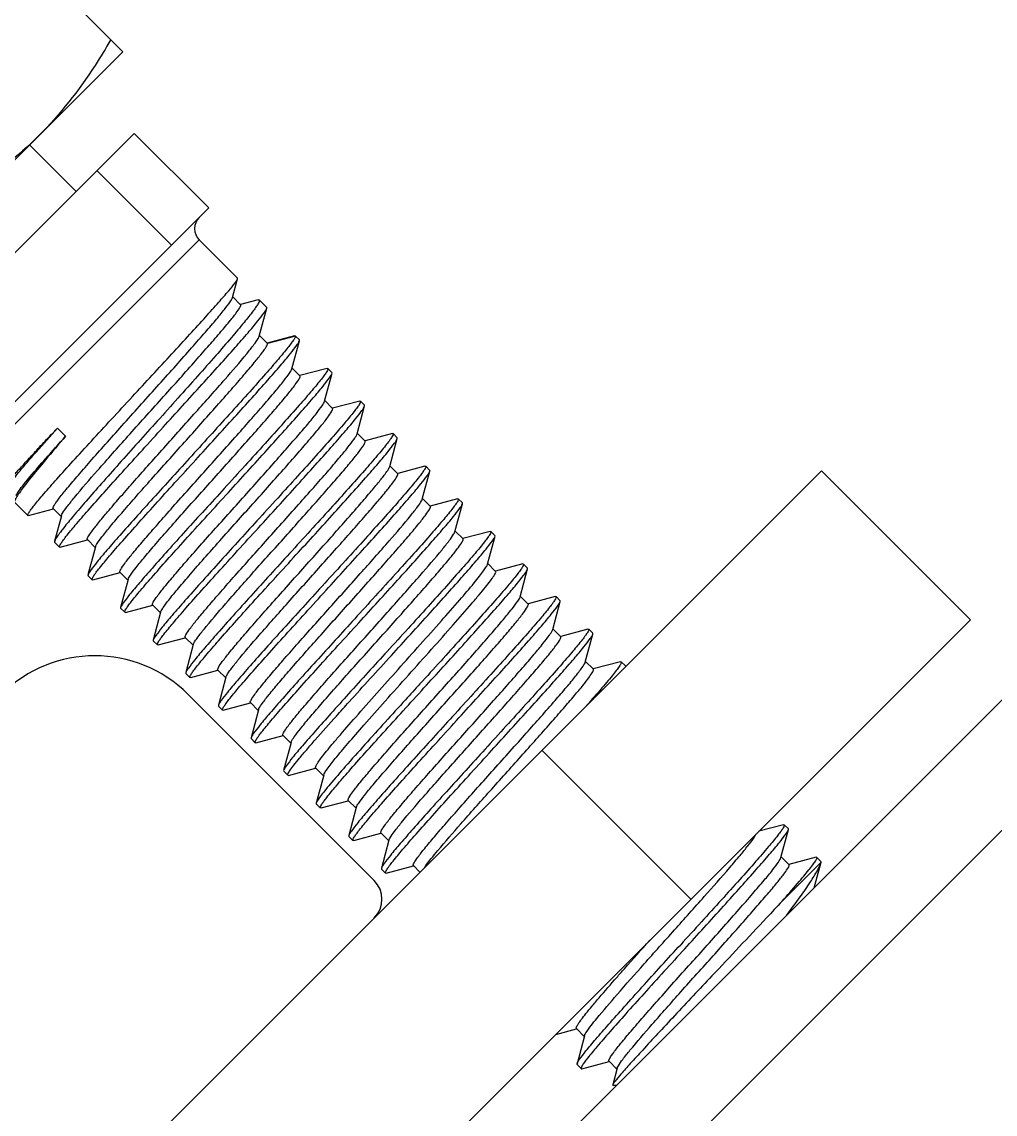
# Model space of a CAD drawing. Extents: x 1247970 to 1725648, y 860327 to 1277876.
# Drawn here: x 1322805.9 to 1322994, y 1201510.7 to 1201721.8 of the extents above; entities that cross this region are included whole.
import ezdxf

# ---------------------------------------------------------------- set-up
doc = ezdxf.new("R2010")
doc.units = 0
doc.header["$LTSCALE"] = 1000
doc.header["$MEASUREMENT"] = 0
doc.layers.get('0').update_dxf_attribs({"color": 254})
doc.layers.add('TK', color=4, linetype='Continuous')

# ---------------------------------------------------------------- blocks, each defined once
blk = doc.blocks.new('A$C7BF01818')
at = {"linetype": 'Continuous'}
for p, q in [((2210.31, 7979.96), (3666.56, 9436.21)), ((2222.91, 7967.36), (3679.16, 9423.61)), ((2134.73, 8253.51), (2161.72, 8226.52)), ((2161.72, 8226.52), (2096.93, 8161.73)), ((2112.72, 8159.52), (2163.93, 8210.72)), ((2163.93, 8210.72), (2178.32, 8196.33)), ((2143.72, 8208.52), (2152.72, 8199.52)), ((2156.73, 8203.53), (2171.12, 8189.13)), ((2127.12, 8145.13), (2178.32, 8196.33)), ((2133.29, 8146.97), (2176.48, 8190.16)), ((2183.9, 8182.75), (2176.48, 8190.16)), ((2182.93, 8179.03), (2183.9, 8182.65)), ((2183.9, 8182.65), (2183.9, 8182.75)), ((2184.49, 8177.62), (2182.96, 8179.15)), ((2187.86, 8178.57), (2184.48, 8177.67)), ((2187.86, 8178.57), (2188.09, 8178.56)), ((2189.53, 8177.11), (2188.09, 8178.56)), ((2188.09, 8171.54), (2189.55, 8176.96)), ((2189.55, 8177.07), (2189.53, 8177.11)), ((2189.55, 8176.96), (2189.55, 8177.07)), ((2189.68, 8170.11), (2188.1, 8171.69)), ((2189.65, 8170.15), (2188.13, 8171.68)), ((2194.9, 8171.61), (2189.64, 8170.21)), ((2189.68, 8170.11), (2189.65, 8170.15)), ((2195.07, 8171.56), (2189.68, 8170.11)), ((2194.39, 8165.25), (2195.84, 8170.66)), ((2194.9, 8171.61), (2195.05, 8171.59)), ((2195.05, 8171.59), (2195.07, 8171.56)), ((2195.83, 8170.81), (2195.08, 8171.56)), ((2195.84, 8170.66), (2195.83, 8170.81)), ((2195.95, 8163.85), (2194.43, 8165.38)), ((2201.2, 8165.31), (2195.94, 8163.91)), ((2200.69, 8158.95), (2202.14, 8164.36)), ((2201.2, 8165.31), (2201.35, 8165.3)), ((2202.13, 8164.51), (2201.35, 8165.3)), ((2202.14, 8164.36), (2202.13, 8164.51)), ((2202.25, 8157.55), (2200.73, 8159.08)), ((2207.5, 8159.01), (2202.24, 8157.61)), ((2206.99, 8152.65), (2208.44, 8158.06)), ((2207.5, 8159.01), (2207.65, 8159)), ((2208.43, 8158.21), (2207.65, 8159)), ((2208.44, 8158.06), (2208.43, 8158.21)), ((2149.08, 8153.77), (2150.65, 8152.2)), ((2206.96, 8152.55), (2206.99, 8152.65)), ((2208.55, 8151.25), (2207.02, 8152.78)), ((2213.8, 8152.71), (2208.54, 8151.31)), ((2213.29, 8146.35), (2214.74, 8151.76)), ((2213.8, 8152.71), (2213.95, 8152.7)), ((2214.73, 8151.91), (2213.95, 8152.7)), ((2214.74, 8151.76), (2214.73, 8151.91)), ((2081.31, 7930.14), (2296.7, 8145.53)), ((2214.85, 8144.95), (2213.32, 8146.48)), ((2220.09, 8146.41), (2214.84, 8145.01)), ((2219.59, 8140.05), (2221.04, 8145.46)), ((2220.09, 8146.41), (2220.24, 8146.4)), ((2221.03, 8145.61), (2220.24, 8146.4)), ((2221.04, 8145.46), (2221.03, 8145.61)), ((2325.49, 8116.74), (2296.7, 8145.53)), ((2143.35, 8136.9), (2140.85, 8139.41)), ((2143.48, 8136.89), (2148.3, 8138.19)), ((2148.28, 8138.25), (2149.81, 8136.72)), ((2221.15, 8138.65), (2219.62, 8140.18)), ((2226.39, 8140.11), (2221.13, 8138.71)), ((2225.89, 8133.75), (2227.34, 8139.16)), ((2226.39, 8140.11), (2226.54, 8140.1)), ((2227.33, 8139.31), (2226.54, 8140.1)), ((2227.34, 8139.16), (2227.33, 8139.31)), ((2143.48, 8136.89), (2143.35, 8136.9)), ((2149.84, 8136.85), (2148.53, 8131.9)), ((2227.45, 8132.36), (2225.92, 8133.88)), ((2148.53, 8131.9), (2148.54, 8131.71)), ((2149.64, 8130.75), (2154.89, 8132.16)), ((2154.88, 8132.22), (2156.4, 8130.69)), ((2232.69, 8133.81), (2227.43, 8132.41)), ((2232.19, 8127.45), (2233.64, 8132.86)), ((2232.69, 8133.81), (2232.84, 8133.8)), ((2233.63, 8133.02), (2232.84, 8133.8)), ((2233.64, 8132.86), (2233.63, 8133.02)), ((2149.49, 8130.77), (2148.54, 8131.71)), ((2149.64, 8130.75), (2149.49, 8130.77)), ((2156.44, 8130.82), (2154.99, 8125.4)), ((2233.75, 8126.06), (2232.22, 8127.58)), ((2155.94, 8124.46), (2161.19, 8125.86)), ((2161.17, 8125.92), (2162.7, 8124.39)), ((2238.99, 8127.51), (2233.73, 8126.11)), ((2238.48, 8121.15), (2239.94, 8126.57)), ((2238.99, 8127.51), (2239.14, 8127.5)), ((2239.93, 8126.72), (2239.14, 8127.5)), ((2239.94, 8126.57), (2239.93, 8126.72)), ((2154.99, 8125.4), (2155, 8125.25)), ((2155.79, 8124.47), (2155, 8125.25)), ((2155.94, 8124.46), (2155.79, 8124.47)), ((2162.74, 8124.52), (2161.29, 8119.1)), ((2240.05, 8119.76), (2238.52, 8121.28)), ((2245.29, 8121.21), (2240.03, 8119.81)), ((2245.29, 8121.21), (2245.44, 8121.2)), ((2161.29, 8119.1), (2161.3, 8118.95)), ((2162.24, 8118.16), (2167.49, 8119.57)), ((2167.47, 8119.62), (2169, 8118.1)), ((2244.78, 8114.85), (2246.24, 8120.27)), ((2246.23, 8120.42), (2245.44, 8121.2)), ((2246.24, 8120.27), (2246.23, 8120.42)), ((2162.09, 8118.17), (2161.3, 8118.95)), ((2162.24, 8118.16), (2162.09, 8118.17)), ((2169.03, 8118.23), (2167.59, 8112.8)), ((2145.5, 7936.74), (2325.49, 8116.74)), ((2246.35, 8113.46), (2244.82, 8114.99)), ((2251.59, 8114.91), (2246.33, 8113.52)), ((2251.59, 8114.91), (2251.74, 8114.9)), ((2252.52, 8114.12), (2251.74, 8114.9)), ((2167.59, 8112.8), (2167.6, 8112.65)), ((2168.54, 8111.86), (2173.79, 8113.27)), ((2173.77, 8113.32), (2175.3, 8111.8)), ((2244.74, 8114.73), (2244.78, 8114.85)), ((2251.08, 8108.56), (2252.54, 8113.97)), ((2252.54, 8113.97), (2252.52, 8114.12)), ((2168.39, 8111.87), (2167.6, 8112.65)), ((2168.54, 8111.86), (2168.39, 8111.87)), ((2175.33, 8111.93), (2173.89, 8106.51)), ((2252.64, 8107.16), (2251.12, 8108.69)), ((2257.89, 8108.62), (2252.63, 8107.22)), ((2257.89, 8108.62), (2258.04, 8108.6)), ((2258.82, 8107.82), (2258.04, 8108.6)), ((2173.89, 8106.51), (2173.9, 8106.36)), ((2174.84, 8105.56), (2180.09, 8106.97)), ((2180.07, 8107.02), (2181.6, 8105.5)), ((2258.84, 8107.8), (2258.82, 8107.82)), ((2174.69, 8105.57), (2173.9, 8106.36)), ((2174.84, 8105.56), (2174.69, 8105.57)), ((2181.63, 8105.63), (2180.19, 8100.21)), ((2174.31, 8102.33), (2210.3, 8066.33)), ((2180.19, 8100.21), (2180.2, 8100.06)), ((2181.14, 8099.26), (2186.39, 8100.67)), ((2186.37, 8100.73), (2187.9, 8099.2)), ((2180.99, 8099.27), (2180.2, 8100.06)), ((2181.14, 8099.26), (2180.99, 8099.27)), ((2187.93, 8099.33), (2186.49, 8093.91)), ((2186.49, 8093.91), (2186.5, 8093.76)), ((2187.44, 8092.96), (2192.68, 8094.37)), ((2192.67, 8094.43), (2194.2, 8092.9)), ((2187.29, 8092.97), (2186.5, 8093.76)), ((2187.44, 8092.96), (2187.29, 8092.97)), ((2194.23, 8093.03), (2192.79, 8087.61)), ((2194.23, 8093.03), (2194.27, 8093.14)), ((2271.5, 8062.74), (2242.71, 8091.54)), ((2192.79, 8087.61), (2192.8, 8087.46)), ((2193.58, 8086.67), (2192.8, 8087.46)), ((2193.74, 8086.66), (2198.98, 8088.07)), ((2198.97, 8088.13), (2200.5, 8086.6)), ((2193.74, 8086.66), (2193.58, 8086.67)), ((2200.53, 8086.73), (2199.09, 8081.31)), ((2199.09, 8081.31), (2199.1, 8081.16)), ((2199.88, 8080.37), (2199.1, 8081.16)), ((2200.03, 8080.36), (2205.28, 8081.77)), ((2205.27, 8081.83), (2206.79, 8080.3)), ((2200.03, 8080.36), (2199.88, 8080.37)), ((2206.83, 8080.43), (2205.39, 8075.01)), ((2289.38, 8077.12), (2284.61, 8075.85)), ((2289.38, 8077.12), (2289.53, 8077.11)), ((2290.32, 8076.32), (2289.53, 8077.11)), ((2205.39, 8075.01), (2205.4, 8074.86)), ((2206.18, 8074.07), (2205.4, 8074.86)), ((2206.33, 8074.06), (2211.58, 8075.47)), ((2211.57, 8075.53), (2213.09, 8074)), ((2288.88, 8070.76), (2290.33, 8076.17)), ((2290.33, 8076.17), (2290.32, 8076.32)), ((2206.33, 8074.06), (2206.18, 8074.07)), ((2213.13, 8074.13), (2211.68, 8068.71)), ((2290.44, 8069.37), (2288.91, 8070.89)), ((2295.68, 8070.82), (2290.42, 8069.42)), ((2295.83, 8070.81), (2295.68, 8070.82)), ((2296.62, 8070.03), (2295.83, 8070.81)), ((2211.68, 8068.71), (2211.7, 8068.56)), ((2212.48, 8067.78), (2211.7, 8068.56)), ((2212.63, 8067.77), (2217.88, 8069.17)), ((2217.86, 8069.23), (2219.13, 8067.96)), ((2289.11, 8062.35), (2296.63, 8069.87)), ((2295.31, 8064.95), (2296.63, 8069.87)), ((2296.62, 8070.03), (2296.63, 8069.87)), ((2212.63, 8067.77), (2212.48, 8067.78)), ((2245.36, 8036.6), (2249.38, 8037.68)), ((2249.36, 8037.74), (2250.89, 8036.21)), ((2250.92, 8036.34), (2249.48, 8030.92)), ((2249.49, 8030.77), (2249.48, 8030.92)), ((2250.27, 8029.98), (2249.49, 8030.77)), ((2250.43, 8029.97), (2255.67, 8031.38)), ((2255.66, 8031.44), (2257.19, 8029.91)), ((2257.22, 8030.04), (2256.37, 8026.82)), ((2256.37, 8026.82), (2256.4, 8026.75)), ((2257.11, 8026.75), (2256.4, 8026.75))]:
    blk.add_line(p, q, dxfattribs=at)
for centre, radius, start, end in [((2178.64, 8192.32), 3.05, 135, 225), ((2156.31, 8084.33), 25.45, 45, 135), ((2206.7, 8062.73), 5.09, 315, 45)]:
    blk.add_arc(centre, radius, start, end, dxfattribs=at)
for points, knots in [([(2159.38, 8228.85), (2158.42, 8227.17), (2154.41, 8220.57), (2149.61, 8214.41), (2145.52, 8210.32)], [0, 0, 0, 0, 0.251266, 1, 1, 1, 1]), ([(2145.52, 8210.32), (2141.43, 8206.23), (2135.28, 8201.43), (2128.67, 8197.43), (2126.99, 8196.46)], [0, 0, 0, 0, 0.748734, 1, 1, 1, 1]), ([(2163.58, 8159.87), (2166.13, 8162.62), (2169.83, 8166.63), (2174.55, 8171.76), (2177.57, 8175.09), (2180.08, 8177.89), (2181.98, 8180.08), (2183.16, 8181.49), (2183.71, 8182.28), (2183.87, 8182.55), (2183.9, 8182.65)], [0, 0, 0, 0, 0.368142, 0.535897, 0.684709, 0.809342, 0.905414, 0.969598, 0.989056, 1, 1, 1, 1]), ([(2148.28, 8138.25), (2148.24, 8138.29), (2148.28, 8138.52), (2148.47, 8138.85), (2148.81, 8139.39), (2149.57, 8140.43), (2150.92, 8142.11), (2152.97, 8144.52), (2155.5, 8147.43), (2158.41, 8150.73), (2161.6, 8154.29), (2166.04, 8159.23), (2170.42, 8164.1), (2174.57, 8168.76), (2177.25, 8171.8), (2179.47, 8174.4), (2181.19, 8176.46), (2182.28, 8177.93), (2182.84, 8178.72), (2182.93, 8179.03)], [0, 0, 0, 0, 0.003461, 0.010825, 0.022535, 0.038573, 0.083113, 0.142879, 0.21566, 0.298761, 0.389116, 0.483412, 0.670116, 0.755815, 0.832283, 0.896851, 0.947308, 0.981997, 1, 1, 1, 1]), ([(2188.09, 8178.56), (2188.14, 8178.5), (2188.09, 8178.23), (2187.87, 8177.83), (2187.47, 8177.18), (2186.57, 8175.95), (2184.96, 8173.94), (2182.54, 8171.07), (2179.53, 8167.61), (2176.07, 8163.7), (2172.29, 8159.48), (2169.69, 8156.57), (2168.36, 8155.09)], [0, 0, 0, 0, 0.007287, 0.022596, 0.046895, 0.080168, 0.172563, 0.296519, 0.44737, 0.619385, 0.805971, 1, 1, 1, 1]), ([(2150.07, 8137.31), (2150.32, 8137.74), (2151.09, 8138.77), (2153.31, 8141.54), (2157.26, 8146.08), (2162.89, 8152.41), (2168.11, 8158.21), (2172.35, 8162.93), (2175.33, 8166.27), (2178.01, 8169.31), (2180.31, 8171.96), (2182.16, 8174.16), (2183.47, 8175.79), (2184.22, 8176.86), (2184.49, 8177.37), (2184.53, 8177.58), (2184.49, 8177.62)], [0, 0, 0, 0, 0.028348, 0.07231, 0.200737, 0.367922, 0.551326, 0.641466, 0.726551, 0.80379, 0.870677, 0.92508, 0.96531, 0.990227, 0.996843, 1, 1, 1, 1]), ([(2169.51, 8153.94), (2172.01, 8156.68), (2175.65, 8160.67), (2180.28, 8165.81), (2183.26, 8169.14), (2185.73, 8171.98), (2187.64, 8174.22), (2188.83, 8175.8), (2189.46, 8176.63), (2189.55, 8176.96)], [0, 0, 0, 0, 0.36438, 0.530796, 0.678891, 0.803581, 0.9006, 0.966696, 1, 1, 1, 1]), ([(2154.88, 8132.22), (2154.84, 8132.26), (2154.86, 8132.47), (2155.13, 8132.97), (2155.86, 8134.02), (2157.14, 8135.63), (2158.92, 8137.77), (2161.15, 8140.36), (2163.75, 8143.31), (2166.61, 8146.54), (2170.68, 8151.09), (2175.67, 8156.65), (2181.05, 8162.71), (2184.8, 8167.04), (2186.91, 8169.69), (2187.63, 8170.67), (2187.88, 8171.09)], [0, 0, 0, 0, 0.003296, 0.010079, 0.03549, 0.076381, 0.131511, 0.19909, 0.276886, 0.362322, 0.452558, 0.635372, 0.801219, 0.928261, 0.971785, 1, 1, 1, 1]), ([(2156.44, 8130.82), (2156.52, 8131.13), (2157.06, 8131.9), (2158.11, 8133.33), (2159.77, 8135.32), (2161.9, 8137.83), (2164.45, 8140.75), (2168.4, 8145.2), (2172.57, 8149.85), (2176.78, 8154.56), (2179.81, 8157.96), (2182.58, 8161.11), (2185, 8163.89), (2186.97, 8166.23), (2188.29, 8167.86), (2189.05, 8168.89), (2189.42, 8169.44), (2189.62, 8169.81), (2189.7, 8170.04), (2189.68, 8170.11)], [0, 0, 0, 0, 0.018431, 0.053472, 0.104134, 0.168694, 0.244894, 0.330055, 0.515024, 0.608298, 0.697696, 0.780063, 0.852494, 0.912444, 0.95783, 0.974565, 0.987157, 0.995562, 1, 1, 1, 1]), ([(2195.07, 8171.56), (2195.09, 8171.47), (2194.96, 8171.21), (2194.7, 8170.77), (2194.23, 8170.11), (2193.26, 8168.87), (2191.6, 8166.88), (2189.13, 8164.04), (2186.11, 8160.64), (2182.66, 8156.82), (2178.92, 8152.7), (2176.34, 8149.87), (2175.03, 8148.42)], [0, 0, 0, 0, 0.00868, 0.025879, 0.051887, 0.086569, 0.180747, 0.305089, 0.45505, 0.625126, 0.809034, 1, 1, 1, 1]), ([(2175.81, 8147.64), (2178.31, 8150.38), (2181.95, 8154.37), (2186.58, 8159.51), (2189.56, 8162.84), (2192.03, 8165.68), (2193.94, 8167.92), (2195.12, 8169.5), (2195.76, 8170.33), (2195.84, 8170.66)], [0, 0, 0, 0, 0.364381, 0.5308, 0.678899, 0.803591, 0.900607, 0.966701, 1, 1, 1, 1]), ([(2187.88, 8171.09), (2187.9, 8171.13), (2187.99, 8171.28), (2188.06, 8171.43), (2188.09, 8171.54)], [0, 0, 0, 0, 0.313787, 1, 1, 1, 1]), ([(2161.17, 8125.92), (2161.13, 8125.96), (2161.17, 8126.18), (2161.46, 8126.73), (2162.26, 8127.86), (2163.64, 8129.58), (2165.57, 8131.88), (2167.96, 8134.64), (2170.73, 8137.79), (2173.77, 8141.2), (2178.02, 8145.95), (2182.24, 8150.65), (2186.24, 8155.16), (2188.83, 8158.13), (2191, 8160.67), (2192.69, 8162.7), (2193.75, 8164.15), (2194.31, 8164.94), (2194.39, 8165.25)], [0, 0, 0, 0, 0.003453, 0.010691, 0.037881, 0.081592, 0.14037, 0.212138, 0.294327, 0.383985, 0.477885, 0.664852, 0.751185, 0.82854, 0.894141, 0.945651, 0.981282, 1, 1, 1, 1]), ([(2162.74, 8124.52), (2162.82, 8124.84), (2163.37, 8125.62), (2164.44, 8127.07), (2166.12, 8129.1), (2168.29, 8131.64), (2170.89, 8134.6), (2174.89, 8139.12), (2179.1, 8143.82), (2183.35, 8148.57), (2186.39, 8151.98), (2189.16, 8155.12), (2191.56, 8157.89), (2193.49, 8160.19), (2194.87, 8161.92), (2195.67, 8163.05), (2195.96, 8163.59), (2196, 8163.81), (2195.95, 8163.85)], [0, 0, 0, 0, 0.01868, 0.054278, 0.105764, 0.171349, 0.248695, 0.335028, 0.522011, 0.615926, 0.705601, 0.787809, 0.859594, 0.918387, 0.96211, 0.989307, 0.996546, 1, 1, 1, 1]), ([(2201.35, 8165.3), (2201.39, 8165.25), (2201.31, 8164.98), (2201.09, 8164.62), (2200.66, 8163.98), (2199.73, 8162.78), (2198.1, 8160.81), (2195.63, 8157.97), (2192.59, 8154.55), (2189.1, 8150.67), (2185.29, 8146.48), (2182.66, 8143.59), (2181.33, 8142.12)], [0, 0, 0, 0, 0.006599, 0.021626, 0.045784, 0.078991, 0.171388, 0.295465, 0.44652, 0.61879, 0.805664, 1, 1, 1, 1]), ([(2182.11, 8141.34), (2184.61, 8144.08), (2188.25, 8148.07), (2192.88, 8153.21), (2195.86, 8156.55), (2198.32, 8159.38), (2200.24, 8161.62), (2201.42, 8163.2), (2202.06, 8164.03), (2202.14, 8164.36)], [0, 0, 0, 0, 0.364381, 0.530796, 0.678894, 0.80359, 0.900609, 0.966703, 1, 1, 1, 1]), ([(2143.35, 8136.9), (2143.31, 8136.95), (2143.41, 8137.21), (2143.63, 8137.56), (2144.08, 8138.18), (2144.7, 8138.97), (2145.52, 8139.96), (2146.96, 8141.64), (2149.16, 8144.13), (2152.23, 8147.53), (2155.75, 8151.38), (2159.58, 8155.55), (2162.23, 8158.41), (2163.58, 8159.87)], [0, 0, 0, 0, 0.006287, 0.021187, 0.045277, 0.078448, 0.120429, 0.17084, 0.294962, 0.446101, 0.618491, 0.80551, 1, 1, 1, 1]), ([(2167.47, 8119.62), (2167.43, 8119.66), (2167.47, 8119.89), (2167.76, 8120.43), (2168.56, 8121.56), (2169.94, 8123.28), (2171.87, 8125.58), (2174.26, 8128.35), (2177.03, 8131.49), (2180.07, 8134.9), (2184.32, 8139.65), (2188.54, 8144.35), (2192.53, 8148.86), (2195.13, 8151.83), (2197.3, 8154.37), (2198.98, 8156.4), (2200.05, 8157.85), (2200.61, 8158.64), (2200.69, 8158.95)], [0, 0, 0, 0, 0.003453, 0.010691, 0.03788, 0.081592, 0.14037, 0.212137, 0.294327, 0.383985, 0.477885, 0.664851, 0.751185, 0.82854, 0.894141, 0.945652, 0.981282, 1, 1, 1, 1]), ([(2169.03, 8118.23), (2169.12, 8118.54), (2169.67, 8119.32), (2170.74, 8120.77), (2172.42, 8122.8), (2174.59, 8125.34), (2177.19, 8128.31), (2181.19, 8132.82), (2185.4, 8137.52), (2189.65, 8142.27), (2192.69, 8145.68), (2195.46, 8148.83), (2197.85, 8151.59), (2199.79, 8153.89), (2201.17, 8155.62), (2201.96, 8156.75), (2202.26, 8157.29), (2202.29, 8157.51), (2202.25, 8157.55)], [0, 0, 0, 0, 0.01868, 0.054279, 0.105765, 0.171349, 0.248696, 0.335028, 0.522011, 0.615926, 0.705601, 0.787809, 0.859594, 0.918386, 0.962109, 0.989307, 0.996546, 1, 1, 1, 1]), ([(2207.65, 8159), (2207.69, 8158.95), (2207.61, 8158.68), (2207.39, 8158.32), (2206.96, 8157.69), (2206.03, 8156.48), (2204.39, 8154.51), (2201.93, 8151.67), (2198.89, 8148.25), (2195.4, 8144.37), (2191.59, 8140.18), (2188.96, 8137.3), (2187.62, 8135.83)], [0, 0, 0, 0, 0.006599, 0.021626, 0.045783, 0.07899, 0.171389, 0.295471, 0.446525, 0.618791, 0.805663, 1, 1, 1, 1]), ([(2188.41, 8135.04), (2190.91, 8137.78), (2194.55, 8141.78), (2199.18, 8146.91), (2202.16, 8150.25), (2204.62, 8153.08), (2206.54, 8155.32), (2207.72, 8156.9), (2208.35, 8157.73), (2208.44, 8158.06)], [0, 0, 0, 0, 0.364389, 0.530808, 0.678904, 0.803593, 0.90061, 0.966703, 1, 1, 1, 1]), ([(2168.36, 8155.09), (2165.89, 8152.34), (2162.3, 8148.34), (2157.72, 8143.2), (2154.78, 8139.84), (2152.33, 8136.99), (2150.44, 8134.72), (2149.24, 8133.1), (2148.62, 8132.24), (2148.53, 8131.9)], [0, 0, 0, 0, 0.362585, 0.528363, 0.676115, 0.800828, 0.898293, 0.965295, 1, 1, 1, 1]), ([(2138.44, 8141.81), (2138.42, 8141.84), (2138.47, 8141.96), (2138.57, 8142.13), (2138.78, 8142.42), (2139.22, 8142.99), (2140.02, 8143.93), (2141.24, 8145.31), (2142.8, 8147.03), (2144.66, 8149.04), (2146.78, 8151.33), (2148.29, 8152.93), (2149.08, 8153.77)], [0, 0, 0, 0, 0.005738, 0.019134, 0.040805, 0.070779, 0.155209, 0.27106, 0.416301, 0.588313, 0.78408, 1, 1, 1, 1]), ([(2139.54, 8142.14), (2139.47, 8142.22), (2139.69, 8142.66), (2140.06, 8143.24), (2140.87, 8144.3), (2141.95, 8145.63), (2143.36, 8147.3), (2145.75, 8150.05), (2147.7, 8152.24), (2149.08, 8153.77)], [0, 0, 0, 0, 0.021147, 0.073565, 0.158215, 0.273875, 0.418588, 0.589838, 1, 1, 1, 1]), ([(2149.49, 8130.77), (2149.44, 8130.81), (2149.53, 8131.08), (2149.75, 8131.45), (2150.18, 8132.08), (2151.1, 8133.28), (2152.74, 8135.25), (2155.2, 8138.09), (2158.25, 8141.51), (2161.74, 8145.39), (2165.55, 8149.58), (2168.17, 8152.47), (2169.51, 8153.94)], [0, 0, 0, 0, 0.006599, 0.021626, 0.045784, 0.078991, 0.171388, 0.295465, 0.446519, 0.61879, 0.805664, 1, 1, 1, 1]), ([(2150.65, 8152.2), (2149.35, 8150.68), (2147, 8147.93), (2143.99, 8144.28), (2142.09, 8141.84), (2141.16, 8140.42), (2140.89, 8139.9), (2140.83, 8139.68)], [0, 0, 0, 0, 0.376924, 0.679521, 0.890722, 0.958383, 1, 1, 1, 1]), ([(2141.11, 8140.72), (2141.15, 8140.9), (2141.42, 8141.33), (2141.96, 8142.11), (2142.81, 8143.18), (2144.44, 8145.16), (2147.08, 8148.2), (2149.37, 8150.77), (2150.65, 8152.2)], [0, 0, 0, 0, 0.036338, 0.100465, 0.191874, 0.309308, 0.615028, 1, 1, 1, 1]), ([(2173.77, 8113.32), (2173.73, 8113.36), (2173.77, 8113.58), (2174.05, 8114.11), (2174.83, 8115.22), (2176.18, 8116.92), (2178.08, 8119.18), (2180.43, 8121.89), (2183.15, 8124.99), (2186.15, 8128.35), (2190.35, 8133.05), (2194.53, 8137.72), (2198.52, 8142.21), (2201.14, 8145.19), (2203.34, 8147.77), (2205.08, 8149.85), (2206.23, 8151.38), (2206.82, 8152.21), (2206.96, 8152.55)], [0, 0, 0, 0, 0.003411, 0.010523, 0.037228, 0.080172, 0.137959, 0.208589, 0.289589, 0.378106, 0.47102, 0.656885, 0.743278, 0.821187, 0.887872, 0.941003, 0.97876, 1, 1, 1, 1]), ([(2175.59, 8112.45), (2175.85, 8112.87), (2176.59, 8113.88), (2178.74, 8116.56), (2182.51, 8120.91), (2187.88, 8126.97), (2192.86, 8132.51), (2196.91, 8137.04), (2199.75, 8140.25), (2202.33, 8143.18), (2204.54, 8145.74), (2206.31, 8147.87), (2207.58, 8149.46), (2208.3, 8150.51), (2208.56, 8151.01), (2208.59, 8151.21), (2208.55, 8151.25)], [0, 0, 0, 0, 0.029221, 0.073567, 0.201629, 0.367682, 0.550054, 0.639909, 0.724906, 0.802249, 0.869396, 0.924152, 0.964754, 0.989983, 0.99672, 1, 1, 1, 1]), ([(2213.95, 8152.7), (2213.99, 8152.65), (2213.91, 8152.38), (2213.69, 8152.02), (2213.26, 8151.39), (2212.33, 8150.18), (2210.69, 8148.21), (2208.23, 8145.37), (2205.19, 8141.95), (2201.7, 8138.07), (2197.89, 8133.88), (2195.26, 8131), (2193.92, 8129.53)], [0, 0, 0, 0, 0.006598, 0.021624, 0.045781, 0.078987, 0.171384, 0.29546, 0.44651, 0.618781, 0.80566, 1, 1, 1, 1]), ([(2194.71, 8128.74), (2197.21, 8131.48), (2200.85, 8135.48), (2205.48, 8140.61), (2208.46, 8143.95), (2210.92, 8146.78), (2212.83, 8149.02), (2214.02, 8150.6), (2214.65, 8151.43), (2214.74, 8151.76)], [0, 0, 0, 0, 0.364379, 0.530797, 0.678896, 0.80359, 0.900607, 0.966701, 1, 1, 1, 1]), ([(2175.03, 8148.42), (2172.53, 8145.68), (2168.89, 8141.69), (2164.26, 8136.55), (2161.28, 8133.21), (2158.81, 8130.38), (2156.9, 8128.14), (2155.71, 8126.56), (2155.08, 8125.73), (2154.99, 8125.4)], [0, 0, 0, 0, 0.36446, 0.530907, 0.67902, 0.803709, 0.900704, 0.966759, 1, 1, 1, 1]), ([(2155.79, 8124.47), (2155.74, 8124.51), (2155.83, 8124.78), (2156.04, 8125.15), (2156.48, 8125.78), (2157.4, 8126.98), (2159.04, 8128.95), (2161.5, 8131.79), (2164.54, 8135.21), (2168.04, 8139.09), (2171.85, 8143.29), (2174.47, 8146.17), (2175.81, 8147.64)], [0, 0, 0, 0, 0.006598, 0.021625, 0.04578, 0.078987, 0.171384, 0.295461, 0.446512, 0.618782, 0.805661, 1, 1, 1, 1]), ([(2180.07, 8107.02), (2180.03, 8107.07), (2180.06, 8107.28), (2180.34, 8107.8), (2181.1, 8108.89), (2182.43, 8110.55), (2184.28, 8112.77), (2186.59, 8115.43), (2189.26, 8118.48), (2192.21, 8121.79), (2196.37, 8126.44), (2201.41, 8132.06), (2206.15, 8137.41), (2209.36, 8141.14), (2211.15, 8143.28), (2212.39, 8144.88), (2213.03, 8145.77), (2213.21, 8146.14)], [0, 0, 0, 0, 0.003368, 0.010354, 0.036572, 0.078742, 0.135528, 0.20501, 0.284805, 0.372166, 0.464077, 0.64881, 0.81371, 0.881483, 0.936251, 0.976167, 1, 1, 1, 1]), ([(2181.8, 8105.99), (2182.02, 8106.39), (2182.71, 8107.35), (2184.77, 8109.95), (2188.5, 8114.25), (2193.86, 8120.31), (2198.88, 8125.9), (2202.97, 8130.48), (2205.87, 8133.74), (2208.49, 8136.72), (2210.75, 8139.34), (2212.56, 8141.51), (2213.85, 8143.13), (2214.59, 8144.19), (2214.86, 8144.71), (2214.89, 8144.91), (2214.85, 8144.95)], [0, 0, 0, 0, 0.02672, 0.069018, 0.194536, 0.360069, 0.543539, 0.634344, 0.720433, 0.798907, 0.86713, 0.922821, 0.964145, 0.989828, 0.99668, 1, 1, 1, 1]), ([(2220.24, 8146.4), (2220.29, 8146.35), (2220.21, 8146.08), (2219.99, 8145.72), (2219.56, 8145.09), (2218.63, 8143.88), (2216.99, 8141.91), (2214.53, 8139.07), (2211.49, 8135.65), (2208, 8131.77), (2204.19, 8127.58), (2201.56, 8124.7), (2200.22, 8123.23)], [0, 0, 0, 0, 0.006599, 0.021626, 0.045785, 0.078991, 0.171389, 0.295468, 0.446524, 0.618793, 0.805664, 1, 1, 1, 1]), ([(2201.01, 8122.44), (2203.51, 8125.18), (2207.15, 8129.18), (2211.78, 8134.31), (2214.75, 8137.65), (2217.22, 8140.49), (2219.13, 8142.72), (2220.32, 8144.3), (2220.95, 8145.13), (2221.04, 8145.46)], [0, 0, 0, 0, 0.364384, 0.5308, 0.678898, 0.803592, 0.90061, 0.966703, 1, 1, 1, 1]), ([(2181.33, 8142.12), (2178.83, 8139.38), (2175.18, 8135.39), (2170.55, 8130.25), (2167.58, 8126.91), (2165.11, 8124.08), (2163.2, 8121.84), (2162.01, 8120.26), (2161.38, 8119.43), (2161.29, 8119.1)], [0, 0, 0, 0, 0.364466, 0.530913, 0.679023, 0.803712, 0.900708, 0.966761, 1, 1, 1, 1]), ([(2162.09, 8118.17), (2162.04, 8118.22), (2162.13, 8118.48), (2162.34, 8118.85), (2162.78, 8119.48), (2163.7, 8120.68), (2165.34, 8122.66), (2167.8, 8125.49), (2170.84, 8128.92), (2174.34, 8132.79), (2178.14, 8136.99), (2180.77, 8139.87), (2182.11, 8141.34)], [0, 0, 0, 0, 0.006599, 0.021626, 0.045783, 0.078991, 0.17139, 0.295472, 0.446528, 0.618793, 0.805664, 1, 1, 1, 1]), ([(2186.37, 8100.73), (2186.33, 8100.77), (2186.36, 8100.97), (2186.63, 8101.49), (2187.37, 8102.55), (2188.67, 8104.18), (2190.49, 8106.36), (2192.75, 8108.98), (2195.38, 8111.97), (2198.28, 8115.23), (2202.38, 8119.82), (2207.4, 8125.41), (2212.77, 8131.47), (2216.48, 8135.77), (2218.53, 8138.36), (2219.22, 8139.31), (2219.43, 8139.7)], [0, 0, 0, 0, 0.003326, 0.010193, 0.035938, 0.077359, 0.133176, 0.201544, 0.28017, 0.366406, 0.457339, 0.640956, 0.806417, 0.931592, 0.973615, 1, 1, 1, 1]), ([(2188.02, 8099.56), (2188.21, 8099.93), (2188.85, 8100.83), (2190.1, 8102.44), (2191.89, 8104.58), (2195.11, 8108.32), (2199.85, 8113.66), (2204.89, 8119.29), (2209.04, 8123.92), (2211.98, 8127.23), (2214.65, 8130.27), (2216.95, 8132.93), (2218.8, 8135.14), (2220.12, 8136.8), (2220.88, 8137.88), (2221.16, 8138.4), (2221.19, 8138.61), (2221.15, 8138.65)], [0, 0, 0, 0, 0.024173, 0.064372, 0.119353, 0.187267, 0.352243, 0.536827, 0.628608, 0.715817, 0.795456, 0.864788, 0.921444, 0.963514, 0.989667, 0.996638, 1, 1, 1, 1]), ([(2226.54, 8140.1), (2226.59, 8140.05), (2226.51, 8139.78), (2226.29, 8139.42), (2225.86, 8138.79), (2224.93, 8137.59), (2223.29, 8135.61), (2220.83, 8132.77), (2217.79, 8129.35), (2214.29, 8125.47), (2210.49, 8121.28), (2207.86, 8118.4), (2206.52, 8116.93)], [0, 0, 0, 0, 0.006599, 0.021626, 0.045782, 0.078989, 0.171387, 0.295468, 0.446521, 0.618788, 0.805663, 1, 1, 1, 1]), ([(2207.31, 8116.14), (2209.81, 8118.89), (2213.45, 8122.88), (2218.08, 8128.01), (2221.05, 8131.35), (2223.52, 8134.19), (2225.43, 8136.42), (2226.62, 8138), (2227.25, 8138.84), (2227.34, 8139.16)], [0, 0, 0, 0, 0.364389, 0.530808, 0.678905, 0.803593, 0.900609, 0.966702, 1, 1, 1, 1]), ([(2219.43, 8139.7), (2219.45, 8139.74), (2219.51, 8139.85), (2219.56, 8139.97), (2219.59, 8140.05)], [0, 0, 0, 0, 0.304527, 1, 1, 1, 1]), ([(2149.84, 8136.85), (2149.85, 8136.88), (2149.91, 8137.04), (2150, 8137.19), (2150.07, 8137.31)], [0, 0, 0, 0, 0.186143, 1, 1, 1, 1]), ([(2187.62, 8135.83), (2185.13, 8133.08), (2181.48, 8129.09), (2176.85, 8123.95), (2173.88, 8120.62), (2171.41, 8117.78), (2169.5, 8115.54), (2168.31, 8113.96), (2167.68, 8113.13), (2167.59, 8112.8)], [0, 0, 0, 0, 0.364457, 0.530899, 0.679012, 0.803706, 0.900705, 0.966759, 1, 1, 1, 1]), ([(2168.39, 8111.87), (2168.34, 8111.92), (2168.43, 8112.18), (2168.64, 8112.55), (2169.07, 8113.18), (2170, 8114.38), (2171.64, 8116.36), (2174.1, 8119.19), (2177.14, 8122.62), (2180.64, 8126.49), (2184.44, 8130.69), (2187.07, 8133.57), (2188.41, 8135.04)], [0, 0, 0, 0, 0.006597, 0.021623, 0.045779, 0.078985, 0.171381, 0.295456, 0.44651, 0.618782, 0.805661, 1, 1, 1, 1]), ([(2192.67, 8094.43), (2192.63, 8094.47), (2192.66, 8094.67), (2192.92, 8095.18), (2193.65, 8096.22), (2194.91, 8097.82), (2196.69, 8099.95), (2198.91, 8102.52), (2201.49, 8105.46), (2204.35, 8108.67), (2208.4, 8113.21), (2213.38, 8118.76), (2218.76, 8124.82), (2222.52, 8129.16), (2224.65, 8131.83), (2225.39, 8132.83), (2225.64, 8133.25)], [0, 0, 0, 0, 0.003285, 0.010037, 0.035326, 0.076021, 0.1309, 0.198187, 0.275678, 0.360819, 0.450797, 0.633314, 0.7993, 0.92703, 0.971108, 1, 1, 1, 1]), ([(2194.27, 8093.14), (2194.41, 8093.48), (2195, 8094.33), (2196.17, 8095.87), (2197.91, 8097.95), (2201.09, 8101.66), (2205.84, 8107.01), (2210.91, 8112.67), (2215.11, 8117.36), (2218.09, 8120.72), (2220.81, 8123.81), (2223.16, 8126.52), (2225.05, 8128.77), (2226.39, 8130.46), (2227.17, 8131.57), (2227.45, 8132.1), (2227.49, 8132.31), (2227.45, 8132.36)], [0, 0, 0, 0, 0.021586, 0.059632, 0.112982, 0.179814, 0.344197, 0.529911, 0.622691, 0.711053, 0.791891, 0.862368, 0.92002, 0.96286, 0.9895, 0.996595, 1, 1, 1, 1]), ([(2232.84, 8133.8), (2232.89, 8133.75), (2232.81, 8133.48), (2232.59, 8133.12), (2232.16, 8132.49), (2231.23, 8131.29), (2229.59, 8129.31), (2227.13, 8126.48), (2224.09, 8123.05), (2220.59, 8119.17), (2216.79, 8114.98), (2214.16, 8112.1), (2212.82, 8110.63)], [0, 0, 0, 0, 0.006598, 0.021624, 0.045781, 0.078987, 0.171383, 0.295458, 0.446509, 0.61878, 0.80566, 1, 1, 1, 1]), ([(2213.61, 8109.84), (2216.1, 8112.59), (2219.75, 8116.58), (2224.37, 8121.71), (2227.35, 8125.05), (2229.82, 8127.89), (2231.73, 8130.13), (2232.92, 8131.7), (2233.55, 8132.54), (2233.64, 8132.86)], [0, 0, 0, 0, 0.364378, 0.530795, 0.678895, 0.803589, 0.900607, 0.966701, 1, 1, 1, 1]), ([(2225.64, 8133.25), (2225.67, 8133.3), (2225.77, 8133.46), (2225.85, 8133.63), (2225.89, 8133.75)], [0, 0, 0, 0, 0.316982, 1, 1, 1, 1]), ([(2193.92, 8129.53), (2191.42, 8126.78), (2187.78, 8122.79), (2183.15, 8117.66), (2180.17, 8114.32), (2177.71, 8111.48), (2175.8, 8109.24), (2174.61, 8107.66), (2173.98, 8106.83), (2173.89, 8106.51)], [0, 0, 0, 0, 0.364462, 0.53091, 0.679022, 0.803711, 0.900705, 0.966759, 1, 1, 1, 1]), ([(2174.69, 8105.57), (2174.64, 8105.62), (2174.72, 8105.89), (2174.94, 8106.25), (2175.37, 8106.88), (2176.3, 8108.08), (2177.94, 8110.06), (2180.4, 8112.89), (2183.44, 8116.32), (2186.94, 8120.2), (2190.74, 8124.39), (2193.37, 8127.27), (2194.71, 8128.74)], [0, 0, 0, 0, 0.006599, 0.021625, 0.045781, 0.078988, 0.171386, 0.295465, 0.446518, 0.618786, 0.805663, 1, 1, 1, 1]), ([(2206.72, 8097.94), (2209.43, 8101.02), (2213.6, 8105.68), (2219.13, 8111.86), (2223.11, 8116.33), (2226.59, 8120.28), (2229.05, 8123.16), (2230.57, 8125.05), (2231.37, 8126.09), (2231.89, 8126.85), (2232.14, 8127.28), (2232.19, 8127.45)], [0, 0, 0, 0, 0.315652, 0.481067, 0.637651, 0.775532, 0.886036, 0.92879, 0.962295, 0.98609, 1, 1, 1, 1]), ([(2208.29, 8096.36), (2209.66, 8097.92), (2212.52, 8101.14), (2216.9, 8106.03), (2221.29, 8110.93), (2225.38, 8115.53), (2228.44, 8119.04), (2230.51, 8121.47), (2231.72, 8122.95), (2232.65, 8124.12), (2233.33, 8125.06), (2233.65, 8125.59), (2233.82, 8125.99), (2233.75, 8126.06)], [0, 0, 0, 0, 0.158726, 0.329961, 0.501874, 0.662563, 0.800917, 0.858659, 0.907407, 0.946342, 0.974839, 0.992548, 1, 1, 1, 1]), ([(2239.14, 8127.5), (2239.19, 8127.45), (2239.1, 8127.19), (2238.89, 8126.82), (2238.45, 8126.19), (2237.53, 8124.99), (2235.89, 8123.01), (2233.43, 8120.18), (2230.39, 8116.75), (2226.89, 8112.88), (2223.09, 8108.68), (2220.46, 8105.8), (2219.12, 8104.33)], [0, 0, 0, 0, 0.006599, 0.021626, 0.045784, 0.078991, 0.171389, 0.29547, 0.446525, 0.618793, 0.805664, 1, 1, 1, 1]), ([(2219.9, 8103.55), (2222.4, 8106.29), (2226.04, 8110.28), (2230.67, 8115.41), (2233.65, 8118.75), (2236.12, 8121.59), (2238.03, 8123.83), (2239.22, 8125.41), (2239.85, 8126.24), (2239.94, 8126.57)], [0, 0, 0, 0, 0.364386, 0.530805, 0.678901, 0.803594, 0.900611, 0.966704, 1, 1, 1, 1]), ([(2200.22, 8123.23), (2197.72, 8120.48), (2194.08, 8116.49), (2189.45, 8111.36), (2186.47, 8108.02), (2184.01, 8105.18), (2182.09, 8102.94), (2180.91, 8101.36), (2180.28, 8100.53), (2180.19, 8100.21)], [0, 0, 0, 0, 0.364464, 0.53091, 0.679021, 0.803712, 0.900709, 0.966761, 1, 1, 1, 1]), ([(2180.99, 8099.27), (2180.94, 8099.32), (2181.02, 8099.59), (2181.24, 8099.95), (2181.67, 8100.58), (2182.6, 8101.79), (2184.24, 8103.76), (2186.7, 8106.6), (2189.74, 8110.02), (2193.23, 8113.9), (2197.04, 8118.09), (2199.67, 8120.97), (2201.01, 8122.44)], [0, 0, 0, 0, 0.006599, 0.021626, 0.045784, 0.078991, 0.171389, 0.29547, 0.446525, 0.618793, 0.805664, 1, 1, 1, 1]), ([(2205.27, 8081.83), (2205.23, 8081.87), (2205.26, 8082.09), (2205.55, 8082.63), (2206.35, 8083.76), (2207.73, 8085.49), (2209.66, 8087.79), (2212.06, 8090.55), (2214.83, 8093.7), (2217.87, 8097.11), (2222.11, 8101.86), (2226.33, 8106.56), (2230.33, 8111.07), (2232.93, 8114.04), (2235.09, 8116.58), (2236.78, 8118.61), (2237.85, 8120.06), (2238.4, 8120.84), (2238.48, 8121.15)], [0, 0, 0, 0, 0.003454, 0.01069, 0.03788, 0.081592, 0.14037, 0.212137, 0.294327, 0.383985, 0.477885, 0.664852, 0.751185, 0.82854, 0.894141, 0.945652, 0.981282, 1, 1, 1, 1]), ([(2206.83, 8080.43), (2206.91, 8080.74), (2207.47, 8081.53), (2208.53, 8082.98), (2210.22, 8085), (2212.38, 8087.54), (2214.98, 8090.51), (2218.98, 8095.02), (2223.19, 8099.73), (2227.44, 8104.47), (2230.48, 8107.89), (2233.25, 8111.03), (2235.65, 8113.79), (2237.58, 8116.1), (2238.96, 8117.82), (2239.76, 8118.95), (2240.05, 8119.49), (2240.09, 8119.72), (2240.05, 8119.76)], [0, 0, 0, 0, 0.01868, 0.054279, 0.105765, 0.171349, 0.248696, 0.335028, 0.522011, 0.615926, 0.705601, 0.787808, 0.859593, 0.918386, 0.962109, 0.989307, 0.996546, 1, 1, 1, 1]), ([(2245.44, 8121.2), (2245.49, 8121.16), (2245.4, 8120.89), (2245.19, 8120.52), (2244.75, 8119.89), (2243.83, 8118.69), (2242.19, 8116.71), (2239.73, 8113.88), (2236.69, 8110.45), (2233.19, 8106.58), (2229.38, 8102.38), (2226.76, 8099.5), (2225.42, 8098.03)], [0, 0, 0, 0, 0.006599, 0.021625, 0.045781, 0.078988, 0.171385, 0.295464, 0.446516, 0.618785, 0.805662, 1, 1, 1, 1]), ([(2226.2, 8097.25), (2228.7, 8099.99), (2232.34, 8103.98), (2236.97, 8109.11), (2239.95, 8112.45), (2242.42, 8115.29), (2244.33, 8117.53), (2245.52, 8119.11), (2246.15, 8119.94), (2246.24, 8120.27)], [0, 0, 0, 0, 0.364384, 0.530804, 0.678902, 0.803592, 0.900607, 0.966702, 1, 1, 1, 1]), ([(2206.52, 8116.93), (2204.02, 8114.19), (2200.38, 8110.19), (2195.75, 8105.06), (2192.77, 8101.72), (2190.31, 8098.88), (2188.39, 8096.64), (2187.21, 8095.07), (2186.58, 8094.23), (2186.49, 8093.91)], [0, 0, 0, 0, 0.364457, 0.530901, 0.679015, 0.803708, 0.900705, 0.966759, 1, 1, 1, 1]), ([(2187.29, 8092.97), (2187.24, 8093.02), (2187.32, 8093.29), (2187.54, 8093.65), (2187.97, 8094.28), (2188.9, 8095.49), (2190.54, 8097.46), (2193, 8100.3), (2196.04, 8103.72), (2199.53, 8107.6), (2203.34, 8111.79), (2205.97, 8114.67), (2207.31, 8116.14)], [0, 0, 0, 0, 0.006598, 0.021624, 0.045781, 0.078987, 0.171383, 0.295458, 0.446509, 0.618781, 0.80566, 1, 1, 1, 1]), ([(2251.74, 8114.9), (2251.79, 8114.86), (2251.7, 8114.59), (2251.48, 8114.22), (2251.05, 8113.59), (2250.13, 8112.39), (2248.49, 8110.42), (2246.03, 8107.58), (2242.98, 8104.16), (2239.49, 8100.28), (2235.68, 8096.09), (2233.06, 8093.2), (2231.72, 8091.73)], [0, 0, 0, 0, 0.006599, 0.021625, 0.045782, 0.078989, 0.171386, 0.295462, 0.446515, 0.618786, 0.805663, 1, 1, 1, 1]), ([(2211.57, 8075.53), (2211.52, 8075.57), (2211.56, 8075.79), (2211.84, 8076.32), (2212.62, 8077.42), (2213.96, 8079.1), (2215.85, 8081.35), (2218.18, 8084.06), (2220.89, 8087.14), (2223.88, 8090.49), (2228.07, 8095.17), (2233.13, 8100.82), (2237.88, 8106.18), (2241.06, 8109.88), (2242.81, 8111.98), (2243.99, 8113.53), (2244.59, 8114.38), (2244.74, 8114.73)], [0, 0, 0, 0, 0.003399, 0.010476, 0.037047, 0.079778, 0.13729, 0.207604, 0.288273, 0.376472, 0.469111, 0.654667, 0.819135, 0.88612, 0.939701, 0.978051, 1, 1, 1, 1]), ([(2213.36, 8074.61), (2213.61, 8075.03), (2214.34, 8076.02), (2216.46, 8078.68), (2220.22, 8083.02), (2225.59, 8089.08), (2230.58, 8094.63), (2234.64, 8099.18), (2237.5, 8102.4), (2240.09, 8105.34), (2242.31, 8107.92), (2244.09, 8110.06), (2245.36, 8111.66), (2246.09, 8112.71), (2246.36, 8113.21), (2246.38, 8113.42), (2246.35, 8113.46)], [0, 0, 0, 0, 0.028545, 0.072339, 0.199717, 0.365632, 0.548301, 0.638412, 0.723703, 0.80135, 0.868787, 0.923795, 0.96459, 0.989941, 0.996709, 1, 1, 1, 1]), ([(2232.5, 8090.95), (2235, 8093.69), (2238.64, 8097.68), (2243.27, 8102.82), (2246.25, 8106.15), (2248.72, 8108.99), (2250.63, 8111.23), (2251.82, 8112.81), (2252.45, 8113.64), (2252.54, 8113.97)], [0, 0, 0, 0, 0.364379, 0.530793, 0.678892, 0.803588, 0.900607, 0.966702, 1, 1, 1, 1]), ([(2175.33, 8111.93), (2175.34, 8111.96), (2175.41, 8112.14), (2175.51, 8112.31), (2175.59, 8112.45)], [0, 0, 0, 0, 0.182637, 1, 1, 1, 1]), ([(2212.82, 8110.63), (2210.32, 8107.89), (2206.68, 8103.89), (2202.05, 8098.76), (2199.07, 8095.42), (2196.6, 8092.58), (2194.69, 8090.35), (2193.51, 8088.77), (2192.87, 8087.94), (2192.79, 8087.61)], [0, 0, 0, 0, 0.364467, 0.530914, 0.679025, 0.803711, 0.900706, 0.96676, 1, 1, 1, 1]), ([(2202.99, 8098.13), (2203.81, 8099.05), (2207.33, 8102.96), (2210.89, 8106.86), (2213.61, 8109.84)], [0, 0, 0, 0, 0.233463, 1, 1, 1, 1]), ([(2258.04, 8108.6), (2258.09, 8108.55), (2257.97, 8108.23), (2257.71, 8107.8), (2257.17, 8107.05), (2256.42, 8106.1), (2255.44, 8104.9), (2253.72, 8102.88), (2252.31, 8101.28), (2251.31, 8100.14)], [0, 0, 0, 0, 0.021666, 0.072748, 0.15515, 0.268368, 0.411224, 0.582145, 1, 1, 1, 1]), ([(2217.86, 8069.23), (2217.82, 8069.27), (2217.86, 8069.48), (2218.13, 8070), (2218.89, 8071.09), (2220.2, 8072.74), (2222.05, 8074.94), (2224.34, 8077.6), (2227.01, 8080.63), (2229.94, 8083.93), (2234.08, 8088.56), (2239.12, 8094.18), (2243.86, 8099.52), (2247.08, 8103.25), (2248.88, 8105.4), (2250.14, 8107.02), (2250.79, 8107.93), (2250.98, 8108.31)], [0, 0, 0, 0, 0.003356, 0.01031, 0.036397, 0.078361, 0.13488, 0.204056, 0.283529, 0.37058, 0.462223, 0.64665, 0.811707, 0.879769, 0.934974, 0.975469, 1, 1, 1, 1]), ([(2219.98, 8068.81), (2220.79, 8069.98), (2223.14, 8072.8), (2227.37, 8077.71), (2232.76, 8083.74), (2237.64, 8089.19), (2241.56, 8093.58), (2244.29, 8096.66), (2246.75, 8099.46), (2248.85, 8101.91), (2250.54, 8103.94), (2251.73, 8105.46), (2252.41, 8106.45), (2252.66, 8106.93), (2252.68, 8107.12), (2252.64, 8107.16)], [0, 0, 0, 0, 0.084185, 0.218091, 0.385276, 0.565061, 0.652706, 0.735182, 0.809919, 0.874592, 0.927202, 0.966148, 0.990336, 0.996808, 1, 1, 1, 1]), ([(2181.63, 8105.63), (2181.64, 8105.65), (2181.68, 8105.78), (2181.74, 8105.9), (2181.8, 8105.99)], [0, 0, 0, 0, 0.194567, 1, 1, 1, 1]), ([(2219.12, 8104.33), (2218.19, 8103.31), (2214.64, 8099.42), (2211.1, 8095.52), (2208.5, 8092.62)], [0, 0, 0, 0, 0.261902, 1, 1, 1, 1]), ([(2199.88, 8080.37), (2199.84, 8080.42), (2199.92, 8080.69), (2200.14, 8081.05), (2200.57, 8081.68), (2201.5, 8082.89), (2203.13, 8084.86), (2205.6, 8087.7), (2208.64, 8091.12), (2212.13, 8095), (2215.94, 8099.19), (2218.57, 8102.08), (2219.9, 8103.55)], [0, 0, 0, 0, 0.006599, 0.021626, 0.045785, 0.078992, 0.171389, 0.295468, 0.446523, 0.618793, 0.805664, 1, 1, 1, 1]), ([(2193.58, 8086.67), (2193.51, 8086.75), (2193.73, 8087.18), (2194.09, 8087.75), (2194.88, 8088.78), (2195.94, 8090.09), (2197.33, 8091.73), (2199.69, 8094.45), (2201.62, 8096.61), (2202.99, 8098.13)], [0, 0, 0, 0, 0.020875, 0.072778, 0.156805, 0.27192, 0.416355, 0.587757, 1, 1, 1, 1]), ([(2225.42, 8098.03), (2222.92, 8095.29), (2219.28, 8091.29), (2214.65, 8086.16), (2211.67, 8082.82), (2209.2, 8079.98), (2207.29, 8077.75), (2206.1, 8076.17), (2205.47, 8075.34), (2205.39, 8075.01)], [0, 0, 0, 0, 0.364457, 0.530904, 0.679017, 0.803709, 0.900704, 0.966759, 1, 1, 1, 1]), ([(2198.97, 8088.13), (2198.9, 8088.19), (2199.05, 8088.57), (2199.36, 8089.08), (2199.99, 8089.97), (2200.87, 8091.08), (2202.01, 8092.48), (2203.98, 8094.8), (2205.58, 8096.64), (2206.72, 8097.94)], [0, 0, 0, 0, 0.022218, 0.074532, 0.158649, 0.273649, 0.417805, 0.588812, 1, 1, 1, 1]), ([(2200.53, 8086.73), (2200.57, 8086.89), (2200.79, 8087.27), (2201.51, 8088.35), (2203.01, 8090.22), (2205.39, 8093.04), (2207.25, 8095.18), (2208.29, 8096.36)], [0, 0, 0, 0, 0.039274, 0.105078, 0.314338, 0.617974, 1, 1, 1, 1]), ([(2206.18, 8074.07), (2206.13, 8074.12), (2206.22, 8074.39), (2206.44, 8074.75), (2206.87, 8075.39), (2207.8, 8076.59), (2209.43, 8078.56), (2211.9, 8081.4), (2214.94, 8084.82), (2218.43, 8088.7), (2222.24, 8092.89), (2224.86, 8095.78), (2226.2, 8097.25)], [0, 0, 0, 0, 0.006598, 0.021624, 0.045781, 0.078987, 0.171384, 0.295459, 0.44651, 0.618781, 0.80566, 1, 1, 1, 1]), ([(2208.5, 8092.62), (2207.23, 8091.21), (2204.97, 8088.67), (2202.36, 8085.66), (2200.75, 8083.72), (2199.93, 8082.67), (2199.39, 8081.9), (2199.13, 8081.48), (2199.09, 8081.31)], [0, 0, 0, 0, 0.386955, 0.692705, 0.809684, 0.900509, 0.964067, 1, 1, 1, 1]), ([(2231.72, 8091.73), (2229.22, 8088.99), (2225.58, 8085), (2220.95, 8079.86), (2217.97, 8076.52), (2215.5, 8073.69), (2213.59, 8071.45), (2212.4, 8069.87), (2211.77, 8069.04), (2211.68, 8068.71)], [0, 0, 0, 0, 0.364467, 0.530914, 0.679024, 0.803711, 0.900707, 0.96676, 1, 1, 1, 1]), ([(2212.48, 8067.78), (2212.43, 8067.82), (2212.52, 8068.09), (2212.74, 8068.46), (2213.17, 8069.09), (2214.09, 8070.29), (2215.73, 8072.26), (2218.19, 8075.1), (2221.24, 8078.52), (2224.73, 8082.4), (2228.54, 8086.59), (2231.16, 8089.48), (2232.5, 8090.95)], [0, 0, 0, 0, 0.006599, 0.021626, 0.045783, 0.07899, 0.171389, 0.295471, 0.446525, 0.61879, 0.805663, 1, 1, 1, 1]), ([(2289.53, 8077.11), (2289.58, 8077.06), (2289.5, 8076.79), (2289.28, 8076.43), (2288.85, 8075.8), (2287.92, 8074.6), (2286.28, 8072.62), (2283.82, 8069.79), (2280.78, 8066.36), (2277.28, 8062.48), (2273.48, 8058.29), (2270.85, 8055.41), (2269.51, 8053.94)], [0, 0, 0, 0, 0.006599, 0.021626, 0.045784, 0.078991, 0.171389, 0.295469, 0.446524, 0.618793, 0.805664, 1, 1, 1, 1]), ([(2251.19, 8036.88), (2251.8, 8037.88), (2253.84, 8040.35), (2257.61, 8044.78), (2262.65, 8050.45), (2268.28, 8056.74), (2273.82, 8062.94), (2278.05, 8067.73), (2280.85, 8071.02), (2282.38, 8072.87), (2283.43, 8074.25), (2283.96, 8075.02), (2284.1, 8075.34)], [0, 0, 0, 0, 0.069491, 0.189091, 0.344864, 0.518441, 0.689316, 0.837304, 0.897101, 0.944984, 0.979576, 1, 1, 1, 1]), ([(2270.3, 8053.15), (2272.8, 8055.9), (2276.44, 8059.89), (2281.06, 8065.02), (2284.04, 8068.36), (2286.51, 8071.2), (2288.42, 8073.43), (2289.61, 8075.01), (2290.24, 8075.85), (2290.33, 8076.17)], [0, 0, 0, 0, 0.364385, 0.530801, 0.678898, 0.803593, 0.900611, 0.966703, 1, 1, 1, 1]), ([(2213.13, 8074.13), (2213.14, 8074.16), (2213.19, 8074.33), (2213.28, 8074.49), (2213.36, 8074.61)], [0, 0, 0, 0, 0.185678, 1, 1, 1, 1]), ([(2255.66, 8031.44), (2255.62, 8031.48), (2255.65, 8031.7), (2255.95, 8032.24), (2256.74, 8033.37), (2258.12, 8035.1), (2260.06, 8037.4), (2262.45, 8040.16), (2265.22, 8043.3), (2268.26, 8046.72), (2272.51, 8051.46), (2276.72, 8056.17), (2280.72, 8060.68), (2283.32, 8063.64), (2285.49, 8066.19), (2287.17, 8068.21), (2288.24, 8069.67), (2288.79, 8070.45), (2288.88, 8070.76)], [0, 0, 0, 0, 0.003453, 0.010691, 0.037881, 0.081592, 0.14037, 0.212138, 0.294327, 0.383985, 0.477885, 0.664851, 0.751185, 0.82854, 0.894141, 0.945652, 0.981282, 1, 1, 1, 1]), ([(2289.11, 8062.35), (2290.11, 8063.48), (2291.52, 8065.09), (2293.23, 8067.1), (2294.21, 8068.3), (2294.96, 8069.26), (2295.5, 8070.01), (2295.76, 8070.44), (2295.89, 8070.76), (2295.83, 8070.81)], [0, 0, 0, 0, 0.417873, 0.588778, 0.731623, 0.84485, 0.927253, 0.978335, 1, 1, 1, 1]), ([(2257.47, 8030.55), (2257.72, 8030.97), (2258.46, 8031.98), (2260.6, 8034.64), (2264.37, 8038.99), (2269.74, 8045.05), (2274.72, 8050.6), (2278.77, 8055.13), (2281.62, 8058.34), (2284.2, 8061.28), (2286.42, 8063.85), (2288.2, 8065.98), (2289.46, 8067.57), (2290.18, 8068.62), (2290.45, 8069.12), (2290.48, 8069.33), (2290.44, 8069.37)], [0, 0, 0, 0, 0.029015, 0.073193, 0.201046, 0.367057, 0.54952, 0.639452, 0.72454, 0.801975, 0.869211, 0.924044, 0.964704, 0.989971, 0.996717, 1, 1, 1, 1]), ([(2290.04, 8059.68), (2290.9, 8060.83), (2292.45, 8062.94), (2294.45, 8065.81), (2295.82, 8068.03), (2296.48, 8069.33), (2296.63, 8069.87)], [0, 0, 0, 0, 0.35475, 0.644699, 0.861172, 1, 1, 1, 1]), ([(2289.11, 8062.35), (2288.1, 8061.27), (2283.6, 8056.44), (2279.07, 8051.63), (2275.55, 8047.9)], [0, 0, 0, 0, 0.223731, 1, 1, 1, 1]), ([(2249.48, 8030.92), (2249.57, 8031.24), (2250.2, 8032.08), (2251.38, 8033.65), (2253.3, 8035.89), (2255.76, 8038.73), (2258.74, 8042.07), (2263.37, 8047.2), (2267.01, 8051.2), (2269.51, 8053.94)], [0, 0, 0, 0, 0.033241, 0.099295, 0.196291, 0.32098, 0.469094, 0.635539, 1, 1, 1, 1]), ([(2257.15, 8047.6), (2257.65, 8048.16), (2259.77, 8050.56), (2261.9, 8052.95), (2263.53, 8054.78)], [0, 0, 0, 0, 0.235512, 1, 1, 1, 1]), ([(2270.3, 8053.15), (2268.96, 8051.68), (2266.33, 8048.8), (2262.52, 8044.61), (2259.03, 8040.73), (2255.99, 8037.31), (2253.53, 8034.47), (2251.89, 8032.5), (2250.96, 8031.29), (2250.53, 8030.66), (2250.31, 8030.3), (2250.23, 8030.03), (2250.27, 8029.98)], [0, 0, 0, 0, 0.194338, 0.381212, 0.553481, 0.704536, 0.828613, 0.92101, 0.954219, 0.978374, 0.993402, 1, 1, 1, 1]), ([(2249.36, 8037.74), (2249.29, 8037.8), (2249.44, 8038.18), (2249.75, 8038.69), (2250.39, 8039.58), (2251.27, 8040.71), (2252.42, 8042.11), (2254.4, 8044.45), (2256.01, 8046.3), (2257.15, 8047.6)], [0, 0, 0, 0, 0.022206, 0.074532, 0.158683, 0.27372, 0.417905, 0.588944, 1, 1, 1, 1]), ([(2275.55, 8047.9), (2273.14, 8045.34), (2269.63, 8041.61), (2265.17, 8036.83), (2262.32, 8033.75), (2259.95, 8031.16), (2258.17, 8029.14), (2257.06, 8027.86), (2256.55, 8027.15), (2256.39, 8026.92), (2256.37, 8026.82)], [0, 0, 0, 0, 0.37043, 0.538559, 0.687482, 0.812003, 0.90768, 0.97105, 0.98988, 1, 1, 1, 1]), ([(2250.92, 8036.34), (2250.93, 8036.37), (2251, 8036.56), (2251.1, 8036.74), (2251.19, 8036.88)], [0, 0, 0, 0, 0.181527, 1, 1, 1, 1]), ([(2257.22, 8030.04), (2257.23, 8030.07), (2257.29, 8030.25), (2257.39, 8030.42), (2257.47, 8030.55)], [0, 0, 0, 0, 0.183551, 1, 1, 1, 1]), ([(2250.27, 8029.98), (2250.29, 8029.97), (2250.34, 8029.95), (2250.4, 8029.96), (2250.43, 8029.97)], [0, 0, 0, 0, 0.398964, 1, 1, 1, 1])]:
    blk.add_open_spline(points, degree=3, knots=knots, dxfattribs=at)
for points in [[(2213.21, 8146.14), (2213.24, 8146.21), (2213.27, 8146.28), (2213.29, 8146.35)], [(2250.98, 8108.31), (2251.02, 8108.39), (2251.06, 8108.47), (2251.08, 8108.56)], [(2187.93, 8099.33), (2187.95, 8099.41), (2187.99, 8099.48), (2188.02, 8099.56)]]:
    blk.add_open_spline(points, degree=3, dxfattribs=at)

msp = doc.modelspace()

# ---------------------------------------------------------------- block references
at = {"layer": 'TK'}
msp.add_blockref('A$C7BF01818', (1320663.7, 1193489.49), dxfattribs=at)

doc.saveas('drawing.dxf')
